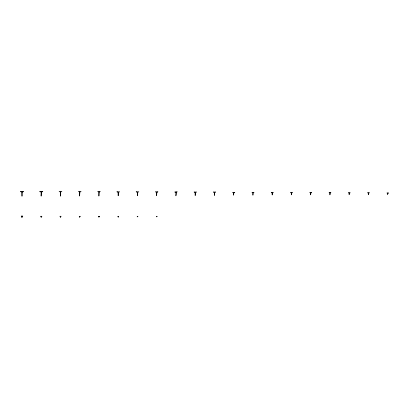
<?xml version="1.0" encoding="UTF-8"?>
<svg xmlns="http://www.w3.org/2000/svg" width="409" height="409" viewBox="0 0 409 409"><rect width="100%" height="100%" fill="white"/><g stroke="black" fill="none" stroke-linecap="round" stroke-linejoin="round"><path stroke-width="0.61" d="M22.158 192.123L22.152 196.115L21.846 196.115L21.83 192.061L20.45 191.683L20.45 191.381L23.548 191.381L23.548 191.683L22.158 192.092M41.37 192.123L41.13 196.115L41.115 192.061L39.734 191.683L39.734 191.381L42.766 191.381L42.766 191.683L41.375 192.092M60.644 192.082L60.644 196.059L60.358 196.059L60.348 192.051L59.106 191.438L61.897 191.438L60.644 192.082M79.873 192.082L79.627 196.059L79.622 192.051L78.375 191.438L81.12 191.438L79.873 192.082M99.096 192.082L98.901 196.059L98.896 192.051L97.654 191.438L100.348 191.438L99.096 192.082M156.872 192.424L156.627 195.676L156.611 192.363L155.517 191.826L157.981 191.826L156.877 192.394M176.095 192.424C174.801 200.512 178.007 191.494 174.791 192.036L177.204 191.826L176.1 192.394M272.384 193.12L272.379 194.904L272.118 194.904L272.103 193.063L271.193 192.593L273.304 192.593L272.384 193.12M291.586 193.12L291.407 194.904L291.397 193.063L290.487 192.593L292.507 192.593L291.586 193.12M118.405 192.429L118.405 195.712L118.094 195.712L118.078 192.373L116.862 191.785L119.632 191.785L118.411 192.399M137.629 192.429L137.373 195.712L137.358 192.373L136.141 191.785L138.856 191.785L137.634 192.399M195.39 192.562L195.384 195.482L195.113 195.482L195.098 192.501L194.045 192.015L196.453 192.015L195.395 192.532M214.587 192.562L214.408 195.482L214.393 192.501L213.345 192.015L215.655 192.015L214.592 192.532M233.856 192.808L233.641 195.19L233.626 192.751L232.665 192.307L234.832 192.307L233.861 192.777M253.079 192.808L252.92 195.19L252.905 192.751L251.939 192.307L254.055 192.307L253.084 192.777M310.83 193.022L310.666 194.904L310.656 192.997L309.771 192.593L311.724 192.593L310.85 192.966M330.068 193.022L329.93 194.904L329.915 192.966L329.035 192.593L330.958 192.593L330.083 192.966M349.363 193.191L349.133 194.71L349.117 193.135L348.294 192.787L350.196 192.787L349.368 193.166M368.56 193.191L368.437 194.71L368.417 193.135L367.599 192.787L369.393 192.787L368.565 193.166M22.055 216.433L21.948 217.619L21.938 216.407L21.227 216.08L22.771 216.08L22.055 216.433M387.834 193.334L387.66 194.52L387.64 193.278L386.945 192.976L388.55 192.976L387.839 193.304M41.34 216.56L41.161 217.424L41.14 216.509L40.563 216.269L41.938 216.269L41.34 216.56M60.547 216.56L60.455 217.424L60.445 216.535L59.857 216.269L61.14 216.269L60.547 216.56M79.791 216.632L79.709 217.332L79.689 216.586L79.172 216.366L80.328 216.366L79.791 216.632M99.065 216.724L98.937 217.235L98.917 216.673L98.462 216.463L99.54 216.463L99.07 216.698M118.288 216.724L118.211 217.235L118.191 216.673L117.736 216.463L118.763 216.463L118.298 216.698M137.567 216.78C135.936 216.908 139.126 216.351 137.572 216.76M156.785 216.78C155.594 216.995 158.201 216.146 156.79 216.76"/></g></svg>
